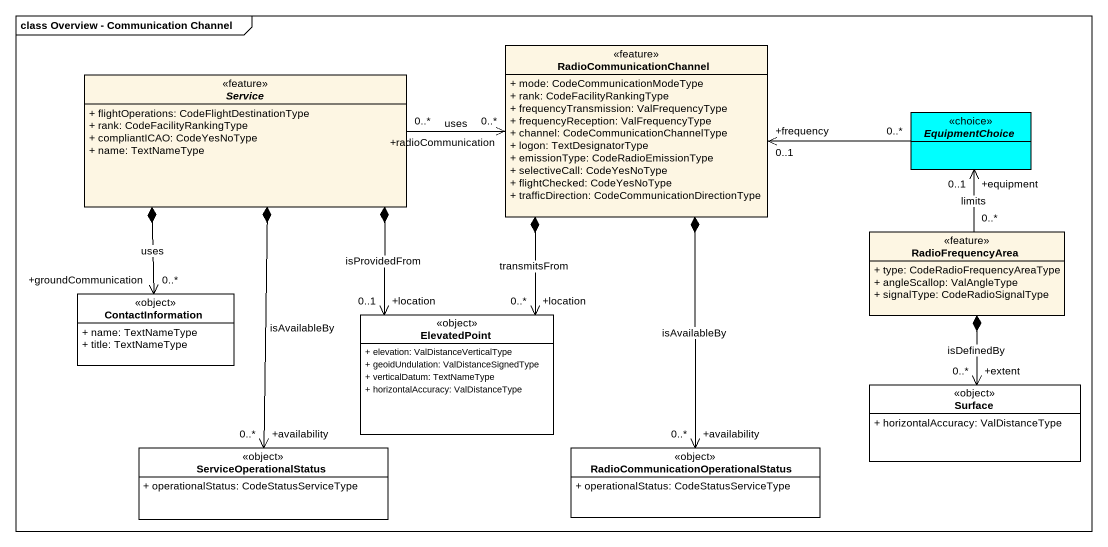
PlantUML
@startuml
mainframe class Overview - Communication Channel
hide circle
hide empty members
skinparam classAttributeIconSize 0
class RadioCommunicationChannel <<feature>> {
  + mode: CodeCommunicationModeType
  + rank: CodeFacilityRankingType
  + frequencyTransmission: ValFrequencyType
  + frequencyReception: ValFrequencyType
  + channel: CodeCommunicationChannelType
  + logon: TextDesignatorType
  + emissionType: CodeRadioEmissionType
  + selectiveCall: CodeYesNoType
  + flightChecked: CodeYesNoType
  + trafficDirection: CodeCommunicationDirectionType
}
abstract class Service <<feature>> {
  + flightOperations: CodeFlightDestinationType
  + rank: CodeFacilityRankingType
  + compliantICAO: CodeYesNoType
  + name: TextNameType
}
abstract class EquipmentChoice <<choice>> #00FFFF
class RadioFrequencyArea <<feature>> {
  + type: CodeRadioFrequencyAreaType
  + angleScallop: ValAngleType
  + signalType: CodeRadioSignalType
}
class ContactInformation <<object>> #FFFFFF {
  + name: TextNameType
  + title: TextNameType
}
class ElevatedPoint <<object>> #FFFFFF {
  + elevation: ValDistanceVerticalType
  + geoidUndulation: ValDistanceSignedType
  + verticalDatum: TextNameType
  + horizontalAccuracy: ValDistanceType
}
class Surface <<object>> #FFFFFF {
  + horizontalAccuracy: ValDistanceType
}
class ServiceOperationalStatus <<object>> #FFFFFF {
  + operationalStatus: CodeStatusServiceType
}
class "RadioCommunicationOperationalStatus" as RadioCommunicationOperationa <<object>> #FFFFFF {
  + operationalStatus: CodeStatusServiceType
}
RadioCommunicationChannel *--> "+location\n0..*" ElevatedPoint : transmitsFrom
RadioCommunicationChannel *--> "+availability\n0..*" RadioCommunicationOperationa : isAvailableBy
Service "0..*" -right-> "+radioCommunication\n0..*" RadioCommunicationChannel : uses
Service *--> "+groundCommunication\n0..*" ContactInformation : uses
Service *--> "+location\n0..1" ElevatedPoint : isProvidedFrom
Service *--> "+availability\n0..*" ServiceOperationalStatus : isAvailableBy
EquipmentChoice "0..*" -left-> "+frequency\n0..1" RadioCommunicationChannel
RadioFrequencyArea "0..*" -up-> "+equipment\n0..1" EquipmentChoice : limits
RadioFrequencyArea *--> "+extent\n0..*" Surface : isDefinedBy
@enduml
